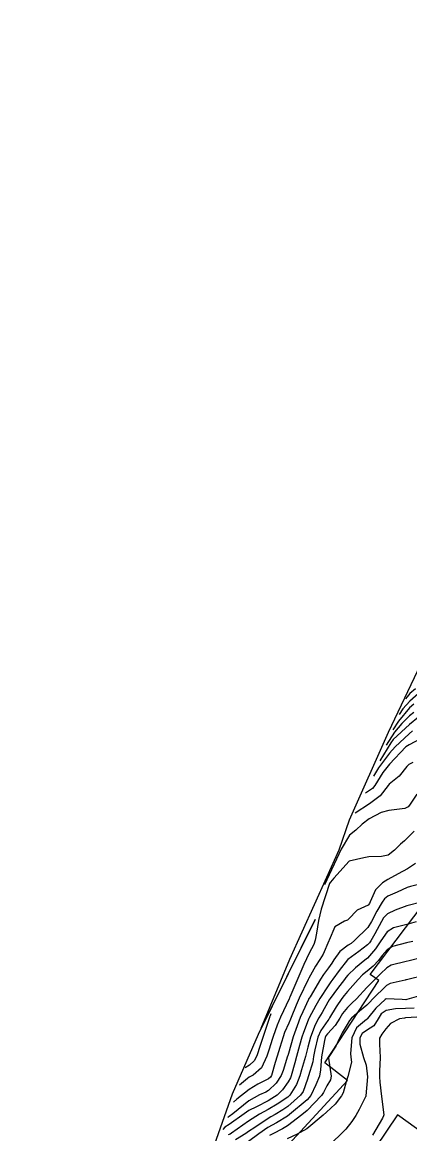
# Model space of a CAD drawing. Header units: metres. Extents: x 318500 to 325275, y 7408834 to 7428799.
# Drawn here: x 323016.6 to 323056.6, y 7418871.9 to 7418986.4 of the extents above; entities that cross this region are included whole.
import ezdxf

# ---------------------------------------------------------------- set-up
doc = ezdxf.new("R2010")
doc.units = ezdxf.units.M
doc.header["$MEASUREMENT"] = 0
for name, color, linetype in [('Area', 45, 'Continuous'), ('Curvas de Nivel 1m', 11, 'Continuous'), ('Curvas de Nivel 5m', 15, 'Continuous'), ('Edificações', 30, 'Continuous'), ('Vias Primárias', 230, 'Continuous'), ('Vias Secundárias', 230, 'Continuous')]:
    doc.layers.add(name, color=color, linetype=linetype)

msp = doc.modelspace()

# ---------------------------------------------------------------- linework, layer by layer
at = {"layer": 'Area'}
msp.add_lwpolyline([(323035.16, 7418867.36), (323038.25, 7418876.11), (323040.93, 7418882.26), (323046.75, 7418894.06), (323041.21, 7418882.88), (323044.16, 7418889.98), (323049.24, 7418901.23), (323050.3, 7418904.31), (323054.31, 7418913.34), (323057.63, 7418920.34), (323060.17, 7418926.09), (323060.89, 7418927.4), (323062.83, 7418932.49), (323065.15, 7418936.95), (323066.71, 7418940.36), (323068.49, 7418944.58), (323065.5, 7418977.52), (323062.72, 7418981.68), (323060.47, 7418985.42), (323058.33, 7418988.63)], dxfattribs=at)
at = {"layer": 'Curvas de Nivel 1m', "flags": 128}
for points, elevation in [([(323057.11, 7418917.8), (323056.5, 7418917.3), (323056.22, 7418916.97), (323056.07, 7418916.75)], 746), ([(323056.92, 7418916.23), (323056.49, 7418915.84), (323055.35, 7418914.48), (323054.75, 7418913.57)], 744), ([(323057.4, 7418914.88), (323056.46, 7418914.11), (323054.81, 7418912.58), (323054.57, 7418912.25), (323053.43, 7418910.4)], 742), ([(323056.92, 7418915.36), (323056.48, 7418915), (323055.67, 7418914.23), (323054.94, 7418913.32), (323054.09, 7418911.99)], 743), ([(323056.8, 7418913.46), (323056.45, 7418913.18), (323055.01, 7418911.83), (323054.42, 7418911.17), (323053.3, 7418909.65), (323052.78, 7418908.81)], 741), ([(323056.81, 7418910.2), (323056.41, 7418910.01), (323056.21, 7418909.81), (323055.4, 7418908.82), (323054.38, 7418907.97), (323054.27, 7418907.83), (323053.44, 7418906.77), (323052.35, 7418905.97), (323050.9, 7418905)], 739), ([(323057.22, 7418906.95), (323056.48, 7418905.81), (323056.35, 7418905.64), (323056, 7418905.47), (323054.34, 7418905.28), (323053.56, 7418905.06), (323052.34, 7418904.42), (323051.62, 7418903.87), (323050.95, 7418903.25), (323050.31, 7418902.72), (323049.43, 7418901.29), (323047.72, 7418897.62)], 738), ([(323056.97, 7418903.15), (323056.31, 7418902.48), (323055.96, 7418902.16), (323055.56, 7418901.82), (323054.92, 7418901.19), (323054.28, 7418900.68), (323053.59, 7418900.54), (323052.28, 7418900.5), (323051.76, 7418900.39), (323050.27, 7418900.05), (323048.67, 7418898.32), (323048.34, 7418897.91), (323048.3, 7418897.86), (323048.25, 7418897.77), (323047.4, 7418895.11), (323047.11, 7418893.93), (323046.9, 7418892.65), (323046.78, 7418891.93), (323046.62, 7418891.48), (323046.15, 7418890.58), (323045.61, 7418889.43), (323044.97, 7418887.96), (323044.16, 7418886.04), (323044.13, 7418885.97), (323044.12, 7418885.94), (323044.09, 7418885.87), (323043.2, 7418883.98), (323042.86, 7418883.17), (323042.43, 7418881.99), (323042.33, 7418881.68), (323042.02, 7418880.71), (323041.8, 7418879.99), (323041.23, 7418878.77), (323040.37, 7418878.01), (323040.11, 7418877.89), (323039.98, 7418877.81), (323039.8, 7418877.68), (323038.96, 7418877.01)], 737), ([(323057.11, 7418899.8), (323056.26, 7418899.28), (323055.32, 7418898.76), (323054.25, 7418898.17), (323053.69, 7418897.84), (323052.97, 7418897.12), (323052.44, 7418895.86), (323052.37, 7418895.7), (323052.21, 7418895.51), (323051.08, 7418895.01), (323050.19, 7418894.08), (323050.1, 7418893.98), (323049.8, 7418893.89), (323048.79, 7418893.29), (323048.19, 7418891.91), (323048.17, 7418891.87), (323047.59, 7418890.48), (323047.26, 7418889.92), (323046.8, 7418889.26), (323046.11, 7418888.01), (323046.08, 7418887.94), (323046.05, 7418887.89), (323045.13, 7418885.95), (323044.81, 7418885.23), (323044.29, 7418883.97), (323044.23, 7418883.8), (323044.05, 7418883.39), (323043.61, 7418882.4), (323043.46, 7418881.98), (323043.13, 7418880.87), (323042.85, 7418879.98), (323042.65, 7418879.33), (323042.26, 7418877.99), (323042.16, 7418877.81), (323041.97, 7418877.65), (323040.88, 7418877.09), (323039.96, 7418876.55), (323038.7, 7418875.55), (323038.35, 7418875.25)], 736), ([(323057.55, 7418895.79), (323056.49, 7418895.53), (323056.21, 7418895.45), (323055.01, 7418895.02), (323054.2, 7418894.64), (323053.81, 7418894.22), (323053.59, 7418893.84), (323052.9, 7418892.57), (323052.5, 7418891.86), (323052.37, 7418891.66), (323052.16, 7418891.45), (323051.25, 7418890.77), (323050.14, 7418889.92), (323050.12, 7418889.91), (323050.11, 7418889.89), (323049.22, 7418888.8), (323048.58, 7418887.91), (323048.38, 7418887.63), (323048.1, 7418887.23), (323047.24, 7418885.92), (323046.82, 7418885.19), (323046.16, 7418883.94), (323046.13, 7418883.87), (323046.06, 7418883.68), (323045.57, 7418882.42), (323045.4, 7418881.95), (323045.16, 7418881.09), (323044.85, 7418879.96), (323044.66, 7418879.3), (323044.29, 7418877.97), (323044.21, 7418877.74), (323043.97, 7418877.33), (323043.4, 7418876.53), (323042.84, 7418875.98), (323042.32, 7418875.61), (323041.94, 7418875.39), (323040.71, 7418874.78), (323039.93, 7418874.37), (323039.46, 7418874.03), (323037.91, 7418872.94), (323037.45, 7418872.66), (323037.26, 7418872.44)], 734), ([(323057.15, 7418893.8), (323056.19, 7418893.55), (323054.82, 7418893.19), (323054.18, 7418892.77), (323053.52, 7418891.84), (323052.98, 7418891.02), (323052.14, 7418890.08), (323052.02, 7418889.98), (323051.87, 7418889.86), (323050.91, 7418889.09), (323050.12, 7418888.33), (323049.92, 7418888.09), (323049.77, 7418887.89), (323049.07, 7418886.93), (323048.32, 7418885.91), (323048.22, 7418885.77), (323048.08, 7418885.54), (323047.5, 7418884.49), (323047.16, 7418883.92), (323046.77, 7418883.21), (323046.3, 7418881.94), (323046.02, 7418880.9), (323045.76, 7418879.94), (323045.36, 7418878.58), (323045.18, 7418877.95), (323044.84, 7418877.08), (323044.15, 7418875.97), (323043.95, 7418875.77), (323042.87, 7418875.05), (323041.94, 7418874.5), (323041.04, 7418874), (323039.92, 7418873.29), (323038.17, 7418872.05), (323038, 7418871.94), (323037.9, 7418871.9), (323037.81, 7418871.88)], 733), ([(323056.82, 7418891.8), (323056.3, 7418891.67), (323056.17, 7418891.64), (323054.71, 7418891.28), (323054.16, 7418890.94), (323053.65, 7418890.33), (323053.28, 7418889.84), (323052.74, 7418889.24), (323052.12, 7418888.72), (323051.65, 7418888.34), (323051.18, 7418887.87), (323050.1, 7418886.64), (323049.76, 7418886.22), (323049.52, 7418885.9), (323048.93, 7418885.05), (323048.25, 7418883.91), (323048.17, 7418883.8), (323048.06, 7418883.65), (323047.34, 7418882.62), (323047.05, 7418881.92), (323046.73, 7418880.64), (323046.61, 7418879.93), (323046.53, 7418879.4), (323046.09, 7418877.94), (323046.06, 7418877.86), (323045.98, 7418877.61), (323045.54, 7418876.36), (323045.26, 7418875.95), (323043.94, 7418874.81), (323043.44, 7418874.47), (323042.64, 7418873.98), (323042.19, 7418873.73), (323041.92, 7418873.56), (323040.54, 7418872.64), (323039.9, 7418872.21), (323039.63, 7418872.02), (323038.56, 7418871.37)], 732), ([(323057.78, 7418890.15), (323056.43, 7418889.81), (323056.14, 7418889.74), (323054.6, 7418889.36), (323054.13, 7418889.08), (323053.49, 7418888.47), (323052.86, 7418887.85), (323052.1, 7418887.05), (323051.03, 7418885.88), (323050.53, 7418885.43), (323050.08, 7418885), (323049.59, 7418884.37), (323049.31, 7418883.9), (323048.82, 7418883.13), (323048.04, 7418882.29), (323047.87, 7418882.08), (323047.8, 7418881.91), (323047.72, 7418881.61), (323047.43, 7418879.92), (323047.33, 7418878.58), (323047.2, 7418877.92), (323046.85, 7418877.04), (323046.33, 7418875.93), (323045.95, 7418875.48), (323044.13, 7418873.97), (323043.93, 7418873.82), (323042.78, 7418873.12), (323041.91, 7418872.63), (323040.95, 7418872), (323039.89, 7418871.2)], 731), ([(323057.64, 7418886.24), (323056.19, 7418885.81), (323056.11, 7418885.79), (323056.09, 7418885.79), (323055.71, 7418885.81), (323054.09, 7418885.88), (323053.98, 7418885.83), (323053.02, 7418884.91), (323052.16, 7418883.86), (323052.11, 7418883.8), (323052.06, 7418883.76), (323051.03, 7418882.89), (323050.55, 7418881.88), (323050.39, 7418880.26), (323050.45, 7418879.88), (323050.52, 7418879.37), (323050.14, 7418877.89), (323049.97, 7418877.33), (323049.64, 7418876.22), (323049.49, 7418875.89), (323048.81, 7418875.03), (323047.93, 7418874.21), (323047.59, 7418873.92), (323045.91, 7418872.51), (323044.91, 7418871.95), (323043.89, 7418871.46)], 729), ([(323056.95, 7418884.92), (323056.08, 7418884.88), (323055.03, 7418884.86), (323054.07, 7418884.68), (323053.57, 7418884.33), (323053.25, 7418883.84), (323052.8, 7418883.1), (323052.04, 7418882.63), (323051.59, 7418882.31), (323051.38, 7418881.87), (323051.37, 7418881.22), (323051.74, 7418879.86), (323052, 7418879.04), (323052.15, 7418877.86), (323051.98, 7418875.88), (323051.97, 7418875.86), (323051.98, 7418875.84), (323051.96, 7418875.8), (323051.31, 7418874.5), (323050.95, 7418873.87), (323050.54, 7418873.26), (323049.91, 7418872.48), (323049.63, 7418872.17), (323049.38, 7418871.9), (323048.61, 7418871.19)], 728), ([(323042.21, 7418884.35), (323042.13, 7418884.12), (323042.08, 7418884.01), (323042.07, 7418883.99), (323042.06, 7418883.95), (323041.1, 7418881.08), (323040.76, 7418880.01), (323040.5, 7418879.51), (323040, 7418879.07), (323039.57, 7418878.77)], 738), ([(323057.82, 7418884.03), (323056.06, 7418883.91), (323055.97, 7418883.9), (323055.44, 7418883.82), (323054.52, 7418883.36), (323054.04, 7418882.78), (323053.64, 7418882.23), (323053.38, 7418881.84), (323053.38, 7418881.2), (323053.44, 7418879.84), (323053.38, 7418878.45), (323053.4, 7418877.84), (323053.43, 7418877.3), (323053.59, 7418875.84), (323053.83, 7418873.93), (323053.81, 7418873.83), (323053.68, 7418873.59), (323052.66, 7418871.85)], 727)]:
    msp.add_lwpolyline(points, dxfattribs=dict(at, elevation=elevation))
at = {"layer": 'Curvas de Nivel 5m', "flags": 128}
for points, elevation in [([(323057.94, 7418917.79), (323056.5, 7418916.54), (323055.78, 7418915.73), (323055.41, 7418915.16)], 745), ([(323057.6, 7418912.64), (323056.43, 7418912.04), (323056.1, 7418911.81), (323054.41, 7418910.04), (323053.72, 7418909.17), (323052.92, 7418907.85), (323052.68, 7418907.55), (323052.37, 7418907.32), (323051.96, 7418907.04)], 740), ([(323057.9, 7418897.79), (323056.59, 7418897.46), (323056.24, 7418897.34), (323055.2, 7418896.86), (323054.23, 7418896.44), (323053.89, 7418896.17), (323053.66, 7418895.84), (323053.13, 7418894.92), (323052.57, 7418893.85), (323052.18, 7418893.24), (323050.83, 7418891.88), (323050.46, 7418891.59), (323050.16, 7418891.4), (323049.29, 7418890.76), (323048.7, 7418889.9), (323048.48, 7418889.56), (323048.13, 7418889.08), (323047.63, 7418888.4), (323047.33, 7418887.92), (323046.26, 7418886.1), (323046.15, 7418885.94), (323046.13, 7418885.9), (323046.09, 7418885.81), (323045.48, 7418884.54), (323045.23, 7418883.95), (323044.9, 7418883.11), (323044.49, 7418881.96), (323044.01, 7418880.26), (323043.95, 7418880.03), (323043.93, 7418879.97), (323043.47, 7418878.5), (323043.27, 7418877.98), (323042.75, 7418877.2), (323041.96, 7418876.43), (323041.68, 7418876.26), (323041.04, 7418876), (323039.94, 7418875.39), (323038.28, 7418874.04), (323037.93, 7418873.78), (323037.81, 7418873.71), (323037.77, 7418873.66)], 735), ([(323058.13, 7418888.32), (323056.15, 7418887.84), (323056.12, 7418887.83), (323056.1, 7418887.83), (323056.04, 7418887.81), (323054.48, 7418887.45), (323054.1, 7418887.24), (323052.68, 7418885.85), (323052.4, 7418885.54), (323052.08, 7418885.23), (323051.34, 7418884.6), (323050.49, 7418883.88), (323050.29, 7418883.66), (323050.05, 7418883.24), (323049.56, 7418882.37), (323049.3, 7418881.9), (323048.9, 7418881.02), (323048.17, 7418879.91), (323048.14, 7418879.77), (323048.4, 7418877.91), (323048.33, 7418877.55), (323047.97, 7418876.93), (323047.64, 7418876.23), (323047.43, 7418875.92), (323045.93, 7418874.4), (323045.41, 7418873.95), (323043.91, 7418872.8), (323043.39, 7418872.49), (323042.4, 7418871.98), (323042.08, 7418871.8)], 730)]:
    msp.add_lwpolyline(points, dxfattribs=dict(at, elevation=elevation))
at = {"layer": 'Edificações'}
for points in [[(323036.36, 7418862.58), (323050.11, 7418877.47), (323047.75, 7418879.28), (323053.33, 7418887.78), (323052.41, 7418888.38), (323061.43, 7418900.25)], [(323061.97, 7418869.1), (323055.23, 7418873.93), (323049.65, 7418865.64)]]:
    msp.add_lwpolyline(points, dxfattribs=at)
at = {"layer": 'Vias Primárias'}
for points in [[(323715.64, 7420145.55, 0), (323709.04, 7420132.94)], [(323831.09, 7420001.79, 0), (323833.84, 7420008.44, 0.220888)]]:
    msp.add_lwpolyline(points, format="xyb", dxfattribs=at)
at = {"layer": 'Vias Secundárias'}
msp.add_lwpolyline([(323053.03, 7418996.93), (323057.51, 7418999.35), (323058.9, 7419000), (323069.05, 7419004.64), (323077.81, 7419012.3), (323086.31, 7419022.51), (323092.94, 7419028.83, -0.128415), (323105.77, 7419035.94, 0), (323119.35, 7419039.41, -0.031689), (323136.53, 7419042.66)], format="xyb", dxfattribs=at)

doc.saveas('drawing.dxf')
